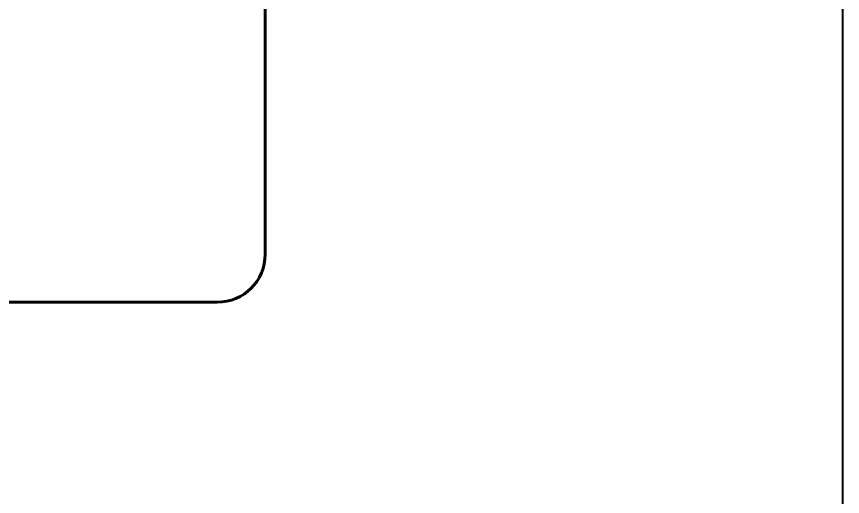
# Model space of a CAD drawing. Header units: millimetres. Extents: x 0 to 51860, y 0 to 5940.
# Drawn here: x 3267.5 to 3319, y 1671.1 to 1701.1 of the extents above; entities that cross this region are included whole.
import ezdxf

# ---------------------------------------------------------------- set-up
doc = ezdxf.new("R2010")
doc.units = ezdxf.units.MM
doc.header["$LTSCALE"] = 10
doc.layers.add('가시적인 것(ISO)', color=3, linetype='Continuous', lineweight=40)
doc.layers.add('치수(ISO)', color=2, linetype='Continuous', lineweight=25)
doc.styles.add('치수 텍스트_PSTEK_POSCO', font='isocp.shx')
doc.dimstyles.new('치수_PSTEK_POSCO', dxfattribs={"dimscale": 10, "dimtxt": 3.5, "dimasz": 2.5, "dimexe": 2, "dimexo": 2.5, "dimgap": 1, "dimtad": 1, "dimrnd": 1e-08, "dimdsep": 46, "dimtxsty": '치수 텍스트_PSTEK_POSCO', "dimcen": 0.09, "dimdle": 10, "dimclrd": 7, "dimclre": 7, "dimclrt": 2, "dimadec": 1, "dimazin": 2, "dimtfac": 1, "dimtmove": 0, "dimatfit": 3, "dimfxl": 0, "dimtolj": 1, "dimlwd": -1, "dimlwe": -1, "dimarcsym": 0})

# ---------------------------------------------------------------- blocks, each defined once
blk = doc.blocks.new('*D38')
at = {"layer": 'Defpoints', "color": 0}
for p in [(3319.031, 1812.006), (2349.031, 1803.006), (3319.031, 1569.51)]:
    blk.add_point(p, dxfattribs=at)
at = {"layer": '치수(ISO)', "color": 7}
for p, q in [((3319.031, 1787.006), (3319.031, 1549.51)), ((2349.031, 1778.006), (2349.031, 1549.51)), ((2374.031, 1569.51), (3294.031, 1569.51))]:
    blk.add_line(p, q, dxfattribs=at)
for points in [[(2374.031, 1573.677), (2374.031, 1565.344), (2349.031, 1569.51)], [(3294.031, 1573.677), (3294.031, 1565.344), (3319.031, 1569.51)]]:
    blk.add_solid(points, dxfattribs=at)
at = {"layer": '치수(ISO)', "color": 2, "insert": (2801.792, 1597.01), "char_height": 35, "attachment_point": 4, "style": '치수 텍스트_PSTEK_POSCO'}
blk.add_mtext('\\A1;970', dxfattribs=at)

msp = doc.modelspace()

# ---------------------------------------------------------------- linework, layer by layer
at = {"layer": '가시적인 것(ISO)'}
for p, q in [((3283.0311, 1753.2463), (3283.0311, 1686.2463)), ((3280.0311, 1683.2463), (3258.0311, 1683.2463))]:
    msp.add_line(p, q, dxfattribs=at)
msp.add_arc((3280.0311, 1686.2463), 3, 270, 0, dxfattribs=at)

# ---------------------------------------------------------------- dimensions: what is measured, and where the dimension line sits
at = {"layer": '치수(ISO)', "color": 7}
dim = msp.add_linear_dim(base=(3319.0311, 1569.5104), p1=(2349.0311, 1803.0063), p2=(3319.0311, 1812.0063), angle=180, dimstyle='치수_PSTEK_POSCO', override={"dimdec": 2, "dimtp": 0, "dimtm": 0, "dimtdec": 2, "dimtofl": 0, "dimatfit": 1}, dxfattribs=at)
dim.commit()
dim.dimension.update_dxf_attribs({"geometry": '*D38', "text_midpoint": (2834.0311, 1569.5104), "dimtype": 160})

doc.saveas('drawing.dxf')
